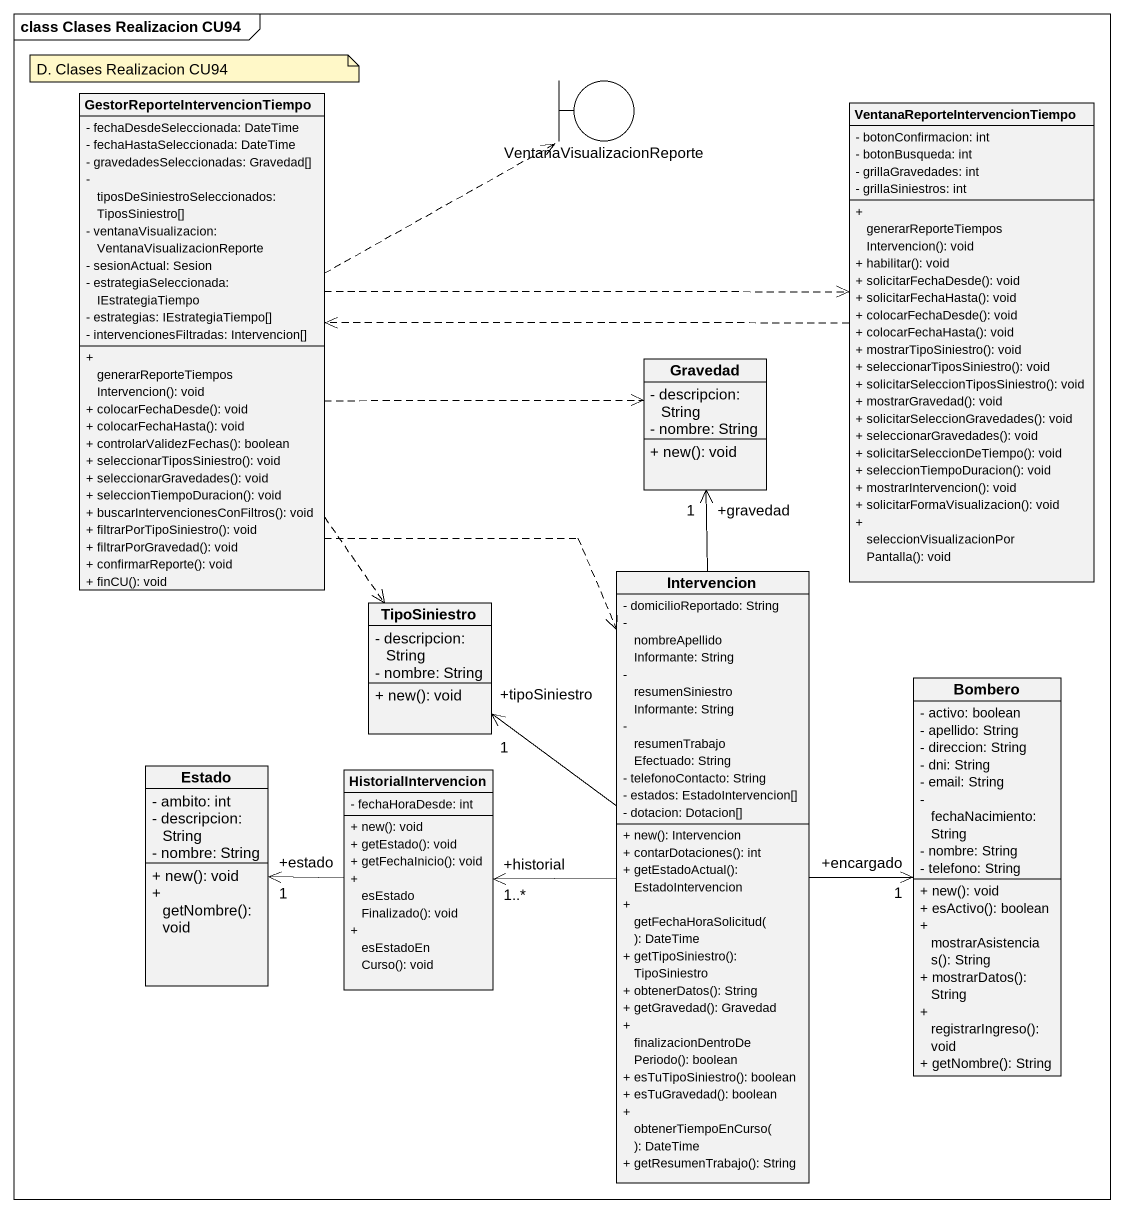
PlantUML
@startuml
mainframe class Clases Realizacion CU94
allowmixing
hide circle
hide empty members
skinparam classAttributeIconSize 0
boundary VentanaVisualizacionReporte
class "GestorReporteIntervencionTiempo" as GestorReporteIntervencionTie {
  - fechaDesdeSeleccionada: DateTime
  - fechaHastaSeleccionada: DateTime
  - gravedadesSeleccionadas: Gravedad[]
  - tiposDeSiniestroSeleccionados: TiposSiniestro[]
  - ventanaVisualizacion: VentanaVisualizacionReporte
  - sesionActual: Sesion
  - estrategiaSeleccionada: IEstrategiaTiempo
  - estrategias: IEstrategiaTiempo[]
  - intervencionesFiltradas: Intervencion[]
  + generarReporteTiemposIntervencion(): void
  + colocarFechaDesde(): void
  + colocarFechaHasta(): void
  + controlarValidezFechas(): boolean
  + seleccionarTiposSiniestro(): void
  + seleccionarGravedades(): void
  + seleccionTiempoDuracion(): void
  + buscarIntervencionesConFiltros(): void
  + filtrarPorTipoSiniestro(): void
  + filtrarPorGravedad(): void
  + confirmarReporte(): void
  + finCU(): void
}
class "VentanaReporteIntervencionTiempo" as VentanaReporteIntervencionTi {
  - botonConfirmacion: int
  - botonBusqueda: int
  - grillaGravedades: int
  - grillaSiniestros: int
  + generarReporteTiemposIntervencion(): void
  + habilitar(): void
  + solicitarFechaDesde(): void
  + solicitarFechaHasta(): void
  + colocarFechaDesde(): void
  + colocarFechaHasta(): void
  + mostrarTipoSiniestro(): void
  + seleccionarTiposSiniestro(): void
  + solicitarSeleccionTiposSiniestro(): void
  + mostrarGravedad(): void
  + solicitarSeleccionGravedades(): void
  + seleccionarGravedades(): void
  + solicitarSeleccionDeTiempo(): void
  + seleccionTiempoDuracion(): void
  + mostrarIntervencion(): void
  + solicitarFormaVisualizacion(): void
  + seleccionVisualizacionPorPantalla(): void
}
class Gravedad {
  - descripcion: String
  - nombre: String
  + new(): void
}
class Intervencion {
  - domicilioReportado: String
  - nombreApellidoInformante: String
  - resumenSiniestroInformante: String
  - resumenTrabajoEfectuado: String
  - telefonoContacto: String
  - estados: EstadoIntervencion[]
  - dotacion: Dotacion[]
  + new(): Intervencion
  + contarDotaciones(): int
  + getEstadoActual(): EstadoIntervencion
  + getFechaHoraSolicitud(): DateTime
  + getTipoSiniestro(): TipoSiniestro
  + obtenerDatos(): String
  + getGravedad(): Gravedad
  + finalizacionDentroDePeriodo(): boolean
  + esTuTipoSiniestro(): boolean
  + esTuGravedad(): boolean
  + obtenerTiempoEnCurso(): DateTime
  + getResumenTrabajo(): String
}
class TipoSiniestro {
  - descripcion: String
  - nombre: String
  + new(): void
}
class Bombero {
  - activo: boolean
  - apellido: String
  - direccion: String
  - dni: String
  - email: String
  - fechaNacimiento: String
  - nombre: String
  - telefono: String
  + new(): void
  + esActivo(): boolean
  + mostrarAsistencias(): String
  + mostrarDatos(): String
  + registrarIngreso(): void
  + getNombre(): String
}
class Estado {
  - ambito: int
  - descripcion: String
  - nombre: String
  + new(): void
  + getNombre(): void
}
class HistorialIntervencion {
  - fechaHoraDesde: int
  + new(): void
  + getEstado(): void
  + getFechaInicio(): void
  + esEstadoFinalizado(): void
  + esEstadoEnCurso(): void
}
GestorReporteIntervencionTie .right.> VentanaVisualizacionReporte
GestorReporteIntervencionTie .right.> VentanaReporteIntervencionTi
GestorReporteIntervencionTie .right.> Gravedad
GestorReporteIntervencionTie ..> Intervencion
GestorReporteIntervencionTie ..> TipoSiniestro
VentanaReporteIntervencionTi .left.> GestorReporteIntervencionTie
Intervencion -up-> "+gravedad\n1" Gravedad
Intervencion -up-> "+tipoSiniestro\n1" TipoSiniestro
Intervencion -right-> "+encargado\n1" Bombero
Intervencion -left-> "+historial\n1..*" HistorialIntervencion
HistorialIntervencion -left-> "+estado\n1" Estado
note as N1
  D. Clases Realizacion CU94
end note
@enduml
